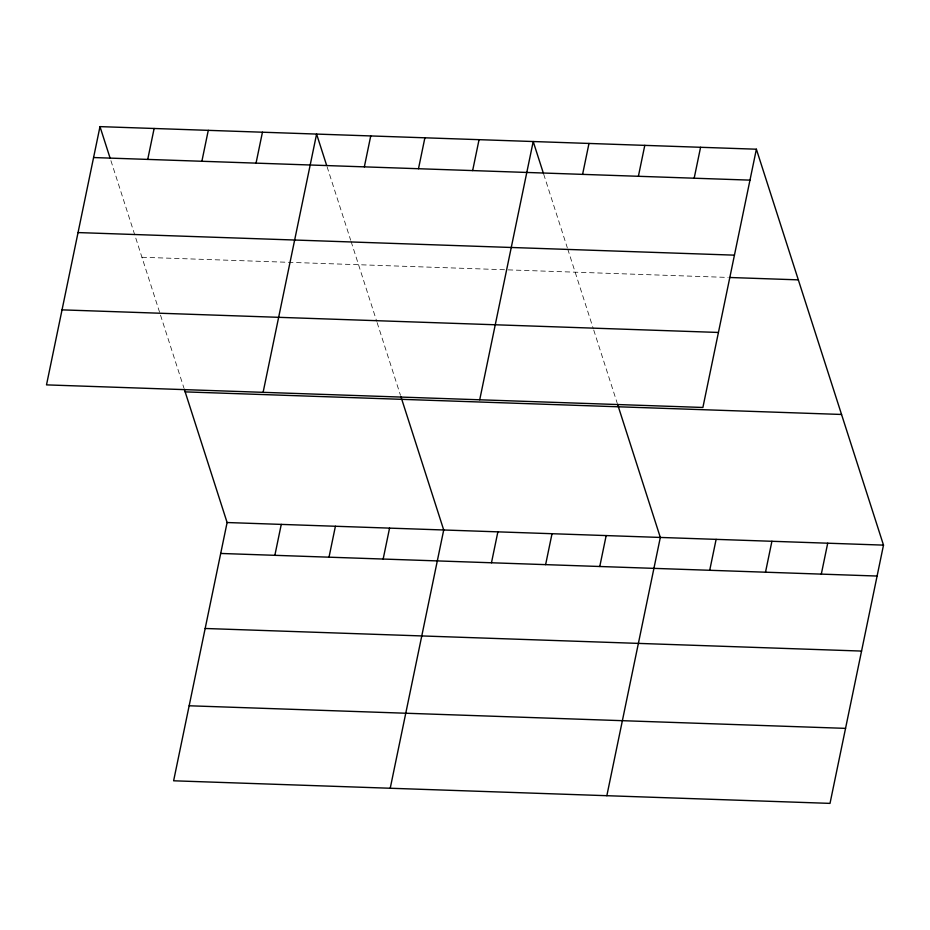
<?xml version="1.0" encoding="UTF-8"?>
<svg xmlns="http://www.w3.org/2000/svg" width="930" height="930" viewBox="0 0 930 930"><rect width="100%" height="100%" fill="white"/><g stroke="black" fill="none" stroke-linecap="round" stroke-linejoin="round"><path stroke-width="0.7" stroke-dasharray="4.65 3.49" d="M141.941 257.261L506.745 269.816M508.175 269.874L728.225 277.442M543.69 174.189L567.288 247.682M567.73 249.042L593.305 328.709M593.735 330.057L617.078 402.748M327.081 166.737L350.68 240.219M351.122 241.579L376.697 321.257M377.127 322.605L400.47 395.297M110.914 160.634L160.088 313.805M160.518 315.154L183.861 387.833"/><path stroke-width="1.4" d="M99.987 126.62L46.5 384.88L702.894 407.468L756.381 149.207L99.987 126.62L110.031 157.914M147.731 159.402L154.136 128.48M201.88 161.274L208.285 130.34M256.041 163.134L262.446 132.211M184.291 389.182L227.106 522.532L173.619 780.793L830.013 803.381L883.5 545.12L756.381 149.207M263.109 392.344L316.595 134.071L326.639 165.377M274.862 555.315L281.267 524.392M364.339 166.865L370.745 135.931M329.011 557.186L335.416 526.252M418.488 168.725L424.894 137.791M383.16 559.046L389.565 528.124M472.649 170.585L479.055 139.663M390.228 788.245L443.715 529.984L400.9 396.633M479.717 399.795L533.204 141.523L543.248 172.829M491.47 562.778L497.875 531.844M582.587 174.375L588.992 143.441M545.619 564.638L552.025 533.704M638.387 176.293L644.792 145.359M599.769 566.498L606.174 535.575M694.175 178.211L700.581 147.289M606.837 795.708L660.323 537.435L617.508 404.097M709.718 570.288L716.123 539.354M765.506 572.206L771.912 541.272M821.306 574.124L827.712 543.201M93.581 157.542L749.975 180.129M78.039 232.57L734.433 255.157M729.655 277.489L798.324 279.86M62.031 309.864L718.425 332.452M185.163 391.879L841.545 414.466M227.106 522.532L883.5 545.12M220.701 553.455L877.095 576.042M205.17 628.482L861.564 651.07M189.162 705.777L845.556 728.364"/></g></svg>
